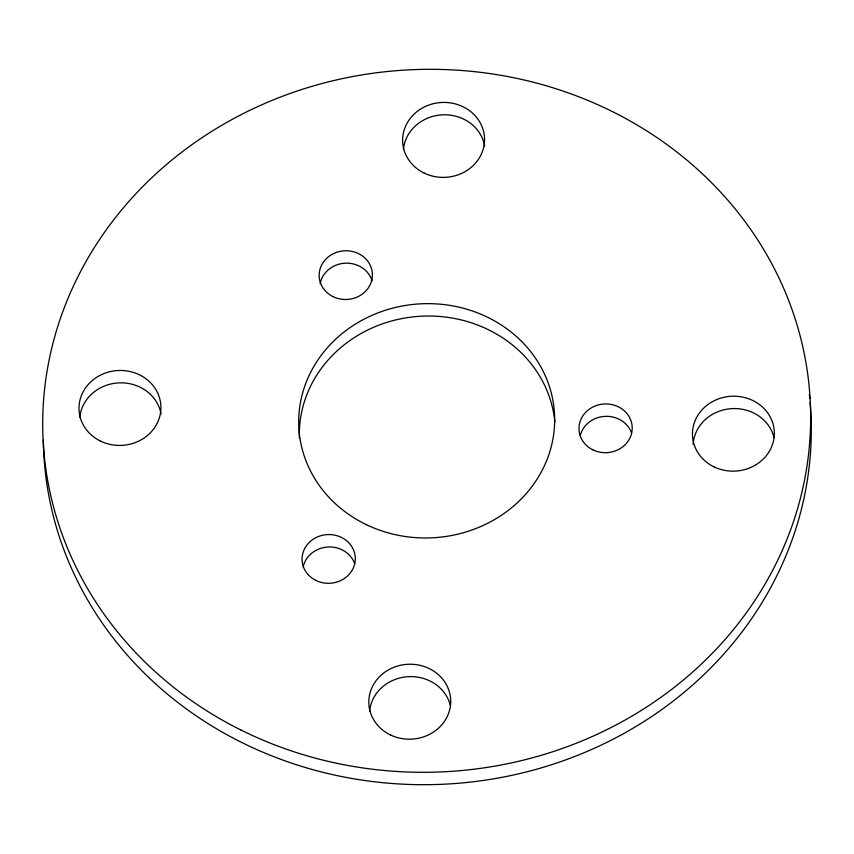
<?xml version="1.0" encoding="UTF-8"?>
<svg xmlns="http://www.w3.org/2000/svg" width="854" height="854" viewBox="0 0 854 854"><rect width="100%" height="100%" fill="white"/><g stroke="black" fill="none" stroke-linecap="round" stroke-linejoin="round"><path stroke-width="1.28" d="M810.126 402.48A384.065 351.4 -3 0 1 444.358 784.185A384.065 351.4 -3 0 1 43.362 440.162M809.357 394.591A384.065 351.4 -3 0 1 809.763 398.53M299.402 438.219A128.025 117.137 -3 0 1 419.72 316.3A128.025 117.137 -3 0 1 554.854 422.122M79.796 417.489A40.971 37.48 -3 0 1 119.08 382.88A40.971 37.48 -3 0 1 161.043 414.019M369.611 711.254A40.971 37.48 -3 0 1 407.582 676.72A40.971 37.48 -3 0 1 450.357 705.436M303.159 567.056A26.623 24.36 -3 0 1 327.733 547.03A26.623 24.36 -3 0 1 354.709 563.789M320.165 283.667A26.623 24.36 -3 0 1 345.037 263.203A26.623 24.36 -3 0 1 372.056 280.785M403.419 149.45A40.971 37.48 -3 0 1 442.703 114.831A40.971 37.48 -3 0 1 484.666 145.981M580.368 435.166A26.623 24.36 -3 0 1 605.123 416.357A26.623 24.36 -3 0 1 631.501 432.764M693.149 444.336A40.971 37.48 -3 0 1 730.597 408.724A40.971 37.48 -3 0 1 773.98 437.397M240.721 729.903A384.065 351.4 -3 0 0 810.595 411.19A384.065 351.4 -3 0 0 228.712 121.321A384.065 351.4 -3 0 0 240.721 729.903M366.441 524.698A128.025 117.137 -3 0 0 554.598 415.781A128.025 117.137 -3 0 0 358.99 321.947A128.025 117.137 -3 0 0 366.441 524.698M100.729 441.208A40.971 37.48 -3 0 0 160.894 406.291A40.971 37.48 -3 0 0 98.253 376.336A40.971 37.48 -3 0 0 100.729 441.208M390.545 734.984A40.971 37.48 -3 0 0 450.698 700.056A40.971 37.48 -3 0 0 388.068 670.102A40.971 37.48 -3 0 0 390.545 734.984M315.585 580.261A26.623 24.36 -3 0 0 355.307 558.473A26.623 24.36 -3 0 0 315.147 538.052A26.623 24.36 -3 0 0 315.585 580.261M333.092 296.669A26.623 24.36 -3 0 0 372.387 274.251A26.623 24.36 -3 0 0 331.843 254.492A26.623 24.36 -3 0 0 333.092 296.669M424.353 173.17A40.971 37.48 -3 0 0 484.517 138.252A40.971 37.48 -3 0 0 421.876 108.298A40.971 37.48 -3 0 0 424.353 173.17M593.092 449.941A26.623 24.36 -3 0 0 632.206 427.235A26.623 24.36 -3 0 0 591.491 407.764A26.623 24.36 -3 0 0 593.092 449.941M714.168 466.935A40.971 37.48 -3 0 0 774.322 432.017A40.971 37.48 -3 0 0 711.692 402.063A40.971 37.48 -3 0 0 714.168 466.935"/></g></svg>
